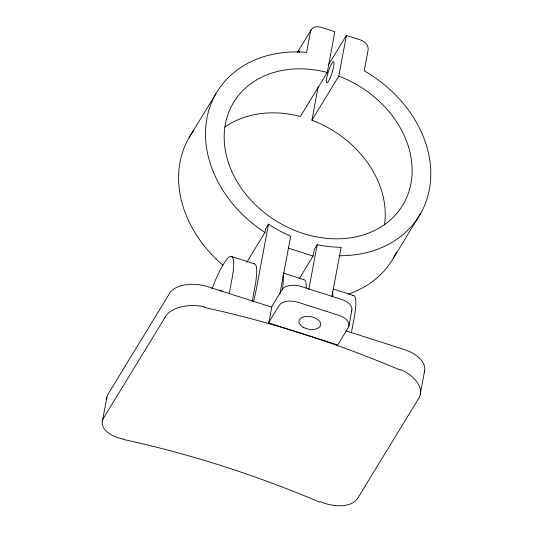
<?xml version="1.0" encoding="UTF-8"?>
<svg xmlns="http://www.w3.org/2000/svg" width="533" height="533" viewBox="0 0 533 533"><rect width="100%" height="100%" fill="white"/><g stroke="black" fill="none" stroke-linecap="round" stroke-linejoin="round"><path stroke-width="0.8" d="M102.383 421.197L106.853 397.312M229.157 294.049L231.882 279.505A52.234 9.114 -72.3 0 0 229.863 256.679A52.234 9.114 -72.3 0 0 211.954 288.893M246.732 262.309L264.948 232.488L265.634 228.817L268.512 224.1A114.302 91.483 31.4 0 0 290.685 236.199L279.865 293.983M252.209 301.425L254.934 286.874A52.234 9.114 -72.3 0 0 253.588 263.815M268.512 224.1L256.659 287.427A52.234 9.114 -72.3 0 1 253.515 301.398M268.799 322.991A15.364 8.814 10.6 0 1 269.465 321.326L279.065 305.602A15.364 8.814 10.6 0 1 298.273 302.351L338.622 315.25A15.364 8.814 10.6 0 1 348.229 327.715L338.628 343.432A15.364 8.814 10.6 0 1 337.376 344.911L268.799 322.991L271.757 307.155A15.364 8.814 10.6 0 1 272.43 305.489L282.03 289.772A15.364 8.814 10.6 0 1 301.238 286.514L341.586 299.413A15.364 8.814 10.6 0 1 351.487 311.332M384.48 225.006A98.938 79.184 31.4 0 0 311.905 120.185L318.161 86.786M224.866 127.087A98.938 79.184 31.4 0 1 300.379 116.5L327.262 72.481L334.884 31.753L320.48 27.15A9.221 7.375 31.4 0 0 310.446 31.807L306.595 52.381A118.599 94.921 31.4 0 0 207.61 114.928A118.599 94.921 31.4 0 0 264.948 232.488M311.905 120.185L338.795 76.166L346.417 35.438L360.821 40.042A9.221 7.375 31.4 0 1 368.076 50.229L364.226 70.809A118.599 94.921 31.4 0 1 430.038 185.337A118.599 94.921 31.4 0 1 339.095 255.727M299.193 278.759L313.071 256.04L314.317 249.391L317.195 244.674A114.302 91.483 31.4 0 0 341.133 247.312L331.866 296.841M308.82 289.439L317.195 244.674M348.902 326.016L351.867 310.186M351.34 333.112L354.065 318.567A52.234 9.114 -72.3 0 0 352.719 295.509M420.164 394.653L424.594 370.981M189.115 137.601L215.998 93.581M297.261 52.627L311.139 29.908M103.735 417.779L165.183 317.162M328.634 64.546L346.417 35.438M393.487 257.965L420.377 213.946M418.778 398.238L357.33 498.848A30.807 17.416 18.8 0 1 319.887 501.533M297.834 51.781L298.913 50.688A11.06 1.932 -72.3 0 1 299.446 52.407M288.12 248.058L313.071 256.04M231.209 256.42L254.261 263.788M283.083 273.003L303.83 279.632M333.418 289.093L353.392 295.482M271.757 307.155L208.07 286.794A30.727 17.622 10.6 0 0 169.647 293.303L108.199 393.92A30.727 17.622 10.6 0 0 106.653 399.717M345.844 330.84L404.027 349.441A30.727 17.622 10.6 0 1 424.281 372.147M396.505 252.169A118.599 94.921 31.4 0 1 348.482 294.069M223.067 265.307A118.599 94.921 31.4 0 1 193.579 130.758M338.795 76.166A98.938 79.184 31.4 0 1 389.81 220.462A98.938 79.184 31.4 0 1 231.049 169.707A98.938 79.184 31.4 0 1 327.262 72.481M297.434 52.407A10.853 0.653 -63.2 0 1 297.847 51.754M204.212 307.414A921.777 737.739 31.4 0 1 400.17 370.055M164.983 317.122A30.807 17.762 2.3 0 1 204.559 306.855M123.716 439.205A30.807 16.516 2.6 0 1 103.649 417.759M123.563 439.472A921.777 737.739 31.4 0 1 319.52 502.113M400.483 369.536A30.807 18.981 18.2 0 1 418.791 398.238M332.519 291.578A52.234 9.114 -72.3 0 1 332.799 296.401M282.956 275.734A52.234 9.114 -72.3 0 1 282.383 289.759M303.157 279.658A52.234 9.114 -72.3 0 1 306.288 287.927M219.609 290.618A16.896 2.951 -72.3 0 1 221.328 291.238M329.94 78.431A11.06 1.932 -72.3 0 0 333.638 61.788A11.06 1.932 -72.3 0 0 327.002 76.659A11.06 1.932 -72.3 0 0 329.94 78.431M303.011 327.129A11.06 6.343 10.6 0 0 320.626 325.23A11.06 6.343 10.6 0 0 305.789 316.482A11.06 6.343 10.6 0 0 303.011 327.129"/></g></svg>
